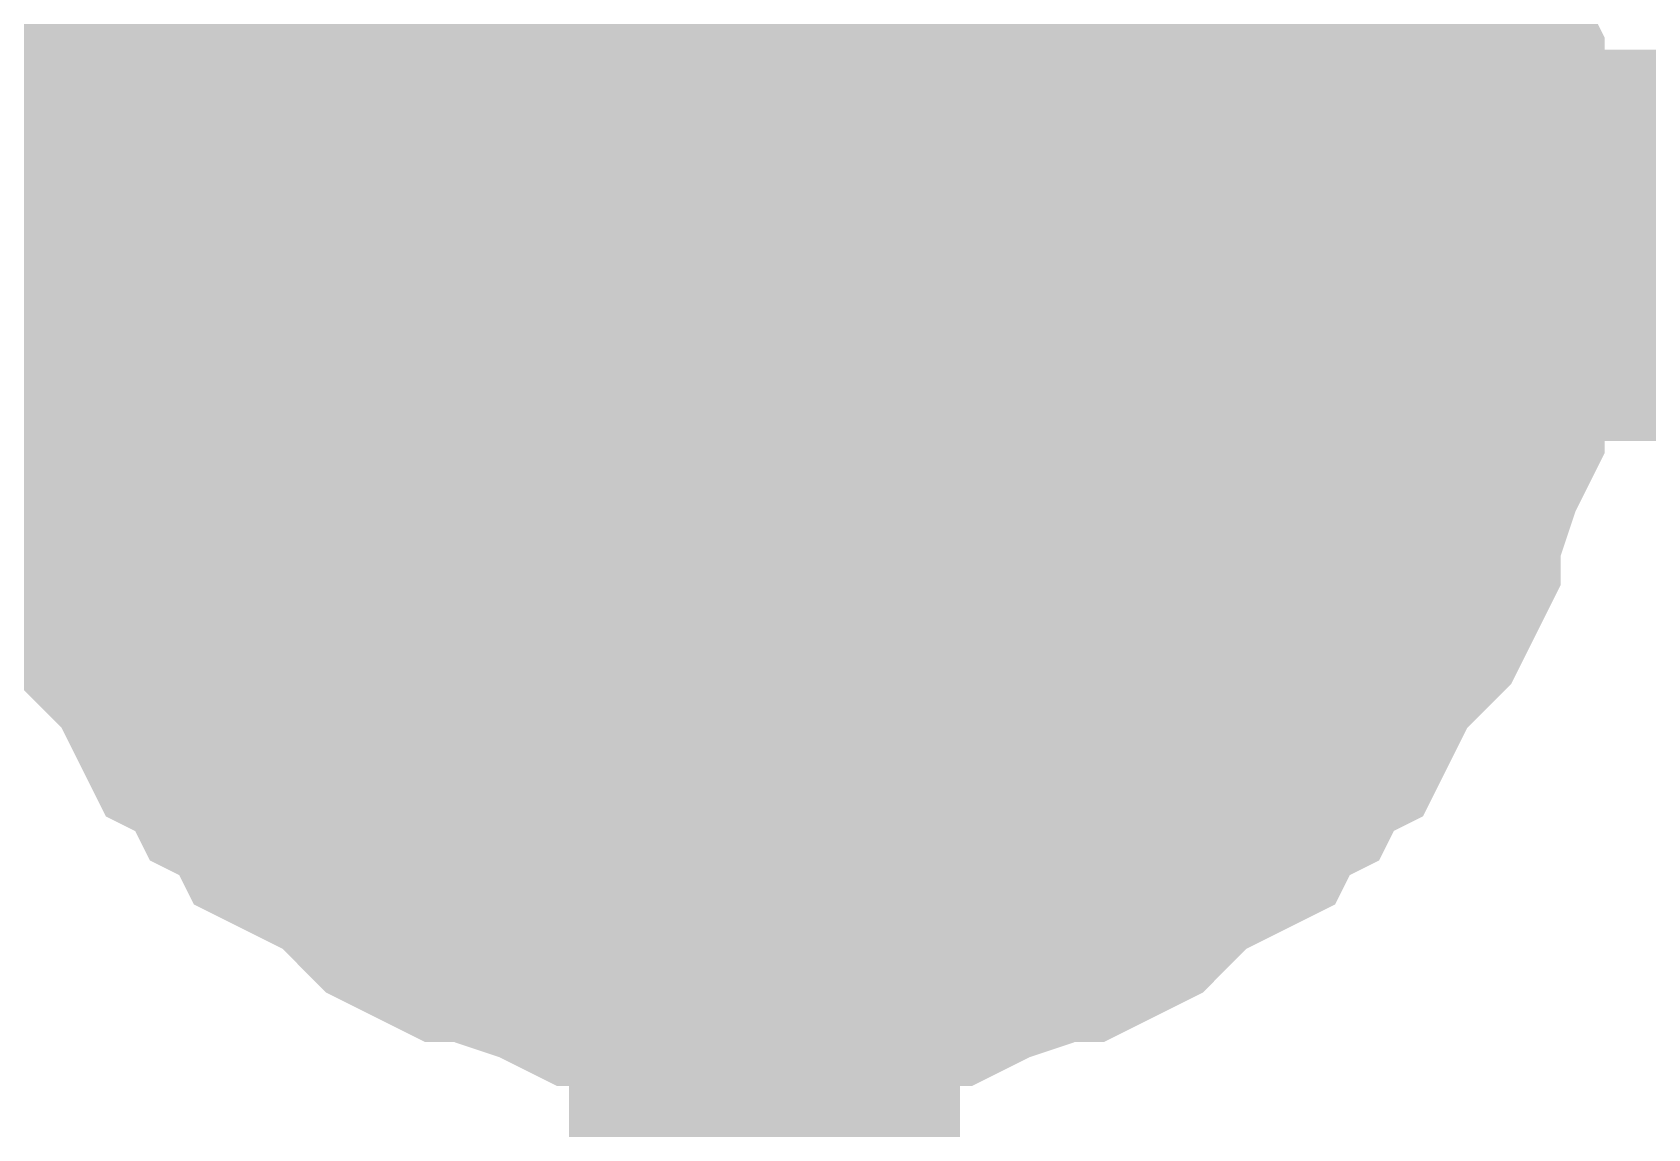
# Model space of a CAD drawing. Header units: inches. Extents: x 0 to 9.51, y -0.01 to 7.51.
# Drawn here: x 4.57803 to 4.62677, y 6.17324 to 6.20631 of the extents above; entities that cross this region are included whole.
import ezdxf

# ---------------------------------------------------------------- set-up
doc = ezdxf.new("R2010")
doc.units = ezdxf.units.IN
doc.header["$MEASUREMENT"] = 0
doc.layers.add('Sheet', color=255, linetype='Continuous')

msp = doc.modelspace()

# ---------------------------------------------------------------- linework, layer by layer
at = {"layer": 'Sheet'}
msp.add_lwpolyline([(4.59, 6.2, 0.02, 0.02, 1), (4.61, 6.2, 0.02, 0.02, 1)], format="xyseb", close=True, dxfattribs=at)
for points in [[(4.580231, 6.199882, 0.0118, 0.0118, 0), (4.580231, 6.200767, 0.0118, 0.0118, 0), (4.580231, 6.202093, 0.0118, 0.0118, 0), (4.580673, 6.202978, 0.0118, 0.0118, 0), (4.580673, 6.203862, 0.0118, 0.0118, 0), (4.580673, 6.204746, 0.0118, 0.0118, 0), (4.581115, 6.205631, 0.0118, 0.0118, 0), (4.581557, 6.206958, 0.0118, 0.0118, 0), (4.581999, 6.207842, 0.0118, 0.0118, 0), (4.581999, 6.208726, 0.0118, 0.0118, 0), (4.582441, 6.209611, 0.0118, 0.0118, 0), (4.582883, 6.210053, 0.0118, 0.0118, 0), (4.583768, 6.210938, 0.0118, 0.0118, 0), (4.58421, 6.211822, 0.0118, 0.0118, 0), (4.584652, 6.212706, 0.0118, 0.0118, 0)], [(4.580231, 6.199882, 0.0118, 0.0118, 0), (4.580231, 6.200767, 0.0118, 0.0118, 0), (4.580231, 6.202093, 0.0118, 0.0118, 0), (4.580673, 6.202978, 0.0118, 0.0118, 0), (4.580673, 6.203862, 0.0118, 0.0118, 0), (4.580673, 6.204746, 0.0118, 0.0118, 0), (4.581115, 6.205631, 0.0118, 0.0118, 0), (4.581557, 6.206958, 0.0118, 0.0118, 0), (4.581999, 6.207842, 0.0118, 0.0118, 0), (4.581999, 6.208726, 0.0118, 0.0118, 0), (4.582441, 6.209611, 0.0118, 0.0118, 0), (4.582883, 6.210053, 0.0118, 0.0118, 0), (4.583768, 6.210938, 0.0118, 0.0118, 0), (4.58421, 6.211822, 0.0118, 0.0118, 0), (4.584652, 6.212706, 0.0118, 0.0118, 0)], [(4.580231, 6.199882, 0.0118, 0.0118, 0), (4.580231, 6.200767, 0.0118, 0.0118, 0), (4.580231, 6.202093, 0.0118, 0.0118, 0), (4.580673, 6.202978, 0.0118, 0.0118, 0), (4.580673, 6.203862, 0.0118, 0.0118, 0), (4.580673, 6.204746, 0.0118, 0.0118, 0), (4.581115, 6.205631, 0.0118, 0.0118, 0), (4.581557, 6.206958, 0.0118, 0.0118, 0), (4.581999, 6.207842, 0.0118, 0.0118, 0), (4.581999, 6.208726, 0.0118, 0.0118, 0), (4.582441, 6.209611, 0.0118, 0.0118, 0), (4.582883, 6.210053, 0.0118, 0.0118, 0), (4.583768, 6.210938, 0.0118, 0.0118, 0), (4.58421, 6.211822, 0.0118, 0.0118, 0), (4.584652, 6.212706, 0.0118, 0.0118, 0)], [(4.580231, 6.199882, 0.0118, 0.0118, 0), (4.580231, 6.200767, 0.0118, 0.0118, 0), (4.580231, 6.202093, 0.0118, 0.0118, 0), (4.580673, 6.202978, 0.0118, 0.0118, 0), (4.580673, 6.203862, 0.0118, 0.0118, 0), (4.580673, 6.204746, 0.0118, 0.0118, 0), (4.581115, 6.205631, 0.0118, 0.0118, 0), (4.581557, 6.206958, 0.0118, 0.0118, 0), (4.581999, 6.207842, 0.0118, 0.0118, 0), (4.581999, 6.208726, 0.0118, 0.0118, 0), (4.582441, 6.209611, 0.0118, 0.0118, 0), (4.582883, 6.210053, 0.0118, 0.0118, 0), (4.583768, 6.210938, 0.0118, 0.0118, 0), (4.58421, 6.211822, 0.0118, 0.0118, 0), (4.584652, 6.212706, 0.0118, 0.0118, 0)], [(4.615599, 6.212706, 0.0118, 0.0118, 0), (4.616042, 6.211822, 0.0118, 0.0118, 0), (4.616484, 6.210938, 0.0118, 0.0118, 0), (4.617368, 6.210053, 0.0118, 0.0118, 0), (4.61781, 6.209611, 0.0118, 0.0118, 0), (4.618252, 6.208726, 0.0118, 0.0118, 0), (4.618252, 6.207842, 0.0118, 0.0118, 0), (4.618694, 6.206958, 0.0118, 0.0118, 0), (4.619136, 6.205631, 0.0118, 0.0118, 0), (4.619578, 6.204746, 0.0118, 0.0118, 0), (4.619578, 6.203862, 0.0118, 0.0118, 0), (4.619578, 6.202978, 0.0118, 0.0118, 0), (4.62002, 6.202093, 0.0118, 0.0118, 0), (4.62002, 6.200767, 0.0118, 0.0118, 0), (4.62002, 6.199882, 0.0118, 0.0118, 0)], [(4.615599, 6.212706, 0.0118, 0.0118, 0), (4.616042, 6.211822, 0.0118, 0.0118, 0), (4.616484, 6.210938, 0.0118, 0.0118, 0), (4.617368, 6.210053, 0.0118, 0.0118, 0), (4.61781, 6.209611, 0.0118, 0.0118, 0), (4.618252, 6.208726, 0.0118, 0.0118, 0), (4.618252, 6.207842, 0.0118, 0.0118, 0), (4.618694, 6.206958, 0.0118, 0.0118, 0), (4.619136, 6.205631, 0.0118, 0.0118, 0), (4.619578, 6.204746, 0.0118, 0.0118, 0), (4.619578, 6.203862, 0.0118, 0.0118, 0), (4.619578, 6.202978, 0.0118, 0.0118, 0), (4.62002, 6.202093, 0.0118, 0.0118, 0), (4.62002, 6.200767, 0.0118, 0.0118, 0), (4.62002, 6.199882, 0.0118, 0.0118, 0)], [(4.615599, 6.212706, 0.0118, 0.0118, 0), (4.616042, 6.211822, 0.0118, 0.0118, 0), (4.616484, 6.210938, 0.0118, 0.0118, 0), (4.617368, 6.210053, 0.0118, 0.0118, 0), (4.61781, 6.209611, 0.0118, 0.0118, 0), (4.618252, 6.208726, 0.0118, 0.0118, 0), (4.618252, 6.207842, 0.0118, 0.0118, 0), (4.618694, 6.206958, 0.0118, 0.0118, 0), (4.619136, 6.205631, 0.0118, 0.0118, 0), (4.619578, 6.204746, 0.0118, 0.0118, 0), (4.619578, 6.203862, 0.0118, 0.0118, 0), (4.619578, 6.202978, 0.0118, 0.0118, 0), (4.62002, 6.202093, 0.0118, 0.0118, 0), (4.62002, 6.200767, 0.0118, 0.0118, 0), (4.62002, 6.199882, 0.0118, 0.0118, 0)], [(4.615599, 6.212706, 0.0118, 0.0118, 0), (4.616042, 6.211822, 0.0118, 0.0118, 0), (4.616484, 6.210938, 0.0118, 0.0118, 0), (4.617368, 6.210053, 0.0118, 0.0118, 0), (4.61781, 6.209611, 0.0118, 0.0118, 0), (4.618252, 6.208726, 0.0118, 0.0118, 0), (4.618252, 6.207842, 0.0118, 0.0118, 0), (4.618694, 6.206958, 0.0118, 0.0118, 0), (4.619136, 6.205631, 0.0118, 0.0118, 0), (4.619578, 6.204746, 0.0118, 0.0118, 0), (4.619578, 6.203862, 0.0118, 0.0118, 0), (4.619578, 6.202978, 0.0118, 0.0118, 0), (4.62002, 6.202093, 0.0118, 0.0118, 0), (4.62002, 6.200767, 0.0118, 0.0118, 0), (4.62002, 6.199882, 0.0118, 0.0118, 0)], [(4.580231, 6.199882, 0.0039, 0.0039, 0), (4.580231, 6.200767, 0.0039, 0.0039, 0), (4.580231, 6.202093, 0.0039, 0.0039, 0), (4.580673, 6.202978, 0.0039, 0.0039, 0), (4.580673, 6.203862, 0.0039, 0.0039, 0), (4.580673, 6.204746, 0.0039, 0.0039, 0), (4.581115, 6.205631, 0.0039, 0.0039, 0), (4.581557, 6.206958, 0.0039, 0.0039, 0), (4.581999, 6.207842, 0.0039, 0.0039, 0), (4.581999, 6.208726, 0.0039, 0.0039, 0)], [(4.580231, 6.199882, 0.0039, 0.0039, 0), (4.580231, 6.200767, 0.0039, 0.0039, 0), (4.580231, 6.202093, 0.0039, 0.0039, 0), (4.580673, 6.202978, 0.0039, 0.0039, 0), (4.580673, 6.203862, 0.0039, 0.0039, 0), (4.580673, 6.204746, 0.0039, 0.0039, 0), (4.581115, 6.205631, 0.0039, 0.0039, 0), (4.581557, 6.206958, 0.0039, 0.0039, 0), (4.581999, 6.207842, 0.0039, 0.0039, 0), (4.581999, 6.208726, 0.0039, 0.0039, 0)], [(4.580231, 6.199882, 0.0039, 0.0039, 0), (4.580231, 6.200767, 0.0039, 0.0039, 0), (4.580231, 6.202093, 0.0039, 0.0039, 0), (4.580673, 6.202978, 0.0039, 0.0039, 0), (4.580673, 6.203862, 0.0039, 0.0039, 0), (4.580673, 6.204746, 0.0039, 0.0039, 0), (4.581115, 6.205631, 0.0039, 0.0039, 0), (4.581557, 6.206958, 0.0039, 0.0039, 0), (4.581999, 6.207842, 0.0039, 0.0039, 0), (4.581999, 6.208726, 0.0039, 0.0039, 0)], [(4.580231, 6.199882, 0.0039, 0.0039, 0), (4.580231, 6.200767, 0.0039, 0.0039, 0), (4.580231, 6.202093, 0.0039, 0.0039, 0), (4.580673, 6.202978, 0.0039, 0.0039, 0), (4.580673, 6.203862, 0.0039, 0.0039, 0), (4.580673, 6.204746, 0.0039, 0.0039, 0), (4.581115, 6.205631, 0.0039, 0.0039, 0), (4.581557, 6.206958, 0.0039, 0.0039, 0), (4.581999, 6.207842, 0.0039, 0.0039, 0), (4.581999, 6.208726, 0.0039, 0.0039, 0)], [(4.618252, 6.208726, 0.0039, 0.0039, 0), (4.618252, 6.207842, 0.0039, 0.0039, 0), (4.618694, 6.206958, 0.0039, 0.0039, 0), (4.619136, 6.205631, 0.0039, 0.0039, 0), (4.619578, 6.204746, 0.0039, 0.0039, 0), (4.619578, 6.203862, 0.0039, 0.0039, 0), (4.619578, 6.202978, 0.0039, 0.0039, 0), (4.62002, 6.202093, 0.0039, 0.0039, 0), (4.62002, 6.200767, 0.0039, 0.0039, 0), (4.62002, 6.199882, 0.0039, 0.0039, 0)], [(4.618252, 6.208726, 0.0039, 0.0039, 0), (4.618252, 6.207842, 0.0039, 0.0039, 0), (4.618694, 6.206958, 0.0039, 0.0039, 0), (4.619136, 6.205631, 0.0039, 0.0039, 0), (4.619578, 6.204746, 0.0039, 0.0039, 0), (4.619578, 6.203862, 0.0039, 0.0039, 0), (4.619578, 6.202978, 0.0039, 0.0039, 0), (4.62002, 6.202093, 0.0039, 0.0039, 0), (4.62002, 6.200767, 0.0039, 0.0039, 0), (4.62002, 6.199882, 0.0039, 0.0039, 0)], [(4.618252, 6.208726, 0.0039, 0.0039, 0), (4.618252, 6.207842, 0.0039, 0.0039, 0), (4.618694, 6.206958, 0.0039, 0.0039, 0), (4.619136, 6.205631, 0.0039, 0.0039, 0), (4.619578, 6.204746, 0.0039, 0.0039, 0), (4.619578, 6.203862, 0.0039, 0.0039, 0), (4.619578, 6.202978, 0.0039, 0.0039, 0), (4.62002, 6.202093, 0.0039, 0.0039, 0), (4.62002, 6.200767, 0.0039, 0.0039, 0), (4.62002, 6.199882, 0.0039, 0.0039, 0)], [(4.618252, 6.208726, 0.0039, 0.0039, 0), (4.618252, 6.207842, 0.0039, 0.0039, 0), (4.618694, 6.206958, 0.0039, 0.0039, 0), (4.619136, 6.205631, 0.0039, 0.0039, 0), (4.619578, 6.204746, 0.0039, 0.0039, 0), (4.619578, 6.203862, 0.0039, 0.0039, 0), (4.619578, 6.202978, 0.0039, 0.0039, 0), (4.62002, 6.202093, 0.0039, 0.0039, 0), (4.62002, 6.200767, 0.0039, 0.0039, 0), (4.62002, 6.199882, 0.0039, 0.0039, 0)], [(0.901015, 6, 0.0118, 0.0118, 0), (0.901015, 6.199882, 0.0118, 0.0118, 0), (4.600126, 6.199882, 0.0118, 0.0118, 0), (4.8004, 6.199882, 0.0118, 0.0118, 0)], [(4.600126, 6.179982, 0.0118, 0.0118, 0), (4.599241, 6.179982, 0.0118, 0.0118, 0), (4.597915, 6.179982, 0.0118, 0.0118, 0), (4.597031, 6.180425, 0.0118, 0.0118, 0), (4.596147, 6.180425, 0.0118, 0.0118, 0), (4.595262, 6.180425, 0.0118, 0.0118, 0), (4.594378, 6.180867, 0.0118, 0.0118, 0), (4.593052, 6.181309, 0.0118, 0.0118, 0), (4.592168, 6.181751, 0.0118, 0.0118, 0), (4.591284, 6.181751, 0.0118, 0.0118, 0), (4.590399, 6.182193, 0.0118, 0.0118, 0), (4.589957, 6.182636, 0.0118, 0.0118, 0), (4.589073, 6.18352, 0.0118, 0.0118, 0), (4.588189, 6.183962, 0.0118, 0.0118, 0), (4.587305, 6.184404, 0.0118, 0.0118, 0), (4.586862, 6.185289, 0.0118, 0.0118, 0), (4.585978, 6.185731, 0.0118, 0.0118, 0), (4.585536, 6.186616, 0.0118, 0.0118, 0), (4.584652, 6.187058, 0.0118, 0.0118, 0), (4.58421, 6.187942, 0.0118, 0.0118, 0), (4.583768, 6.188827, 0.0118, 0.0118, 0), (4.582883, 6.189711, 0.0118, 0.0118, 0), (4.582441, 6.190153, 0.0118, 0.0118, 0), (4.581999, 6.191038, 0.0118, 0.0118, 0), (4.581999, 6.191922, 0.0118, 0.0118, 0), (4.581557, 6.192807, 0.0118, 0.0118, 0), (4.581115, 6.194133, 0.0118, 0.0118, 0), (4.580673, 6.195018, 0.0118, 0.0118, 0), (4.580673, 6.195902, 0.0118, 0.0118, 0), (4.580673, 6.196787, 0.0118, 0.0118, 0), (4.580231, 6.197671, 0.0118, 0.0118, 0), (4.580231, 6.198998, 0.0118, 0.0118, 0), (4.580231, 6.199882, 0.0118, 0.0118, 0)], [(4.580231, 6.199882, 0.0118, 0.0118, 0), (4.580231, 6.199882, 0.0118, 0.0118, 0)], [(4.600126, 6.179982, 0.0118, 0.0118, 0), (4.599241, 6.179982, 0.0118, 0.0118, 0), (4.597915, 6.179982, 0.0118, 0.0118, 0), (4.597031, 6.180425, 0.0118, 0.0118, 0), (4.596147, 6.180425, 0.0118, 0.0118, 0), (4.595262, 6.180425, 0.0118, 0.0118, 0), (4.594378, 6.180867, 0.0118, 0.0118, 0), (4.593052, 6.181309, 0.0118, 0.0118, 0), (4.592168, 6.181751, 0.0118, 0.0118, 0), (4.591284, 6.181751, 0.0118, 0.0118, 0), (4.590399, 6.182193, 0.0118, 0.0118, 0), (4.589957, 6.182636, 0.0118, 0.0118, 0), (4.589073, 6.18352, 0.0118, 0.0118, 0), (4.588189, 6.183962, 0.0118, 0.0118, 0), (4.587305, 6.184404, 0.0118, 0.0118, 0), (4.586862, 6.185289, 0.0118, 0.0118, 0), (4.585978, 6.185731, 0.0118, 0.0118, 0), (4.585536, 6.186616, 0.0118, 0.0118, 0), (4.584652, 6.187058, 0.0118, 0.0118, 0), (4.58421, 6.187942, 0.0118, 0.0118, 0), (4.583768, 6.188827, 0.0118, 0.0118, 0), (4.582883, 6.189711, 0.0118, 0.0118, 0), (4.582441, 6.190153, 0.0118, 0.0118, 0), (4.581999, 6.191038, 0.0118, 0.0118, 0), (4.581999, 6.191922, 0.0118, 0.0118, 0), (4.581557, 6.192807, 0.0118, 0.0118, 0), (4.581115, 6.194133, 0.0118, 0.0118, 0), (4.580673, 6.195018, 0.0118, 0.0118, 0), (4.580673, 6.195902, 0.0118, 0.0118, 0), (4.580673, 6.196787, 0.0118, 0.0118, 0), (4.580231, 6.197671, 0.0118, 0.0118, 0), (4.580231, 6.198998, 0.0118, 0.0118, 0), (4.580231, 6.199882, 0.0118, 0.0118, 0)], [(4.580231, 6.199882, 0.0118, 0.0118, 0), (4.580231, 6.199882, 0.0118, 0.0118, 0)], [(4.600126, 6.179982, 0.0118, 0.0118, 0), (4.599241, 6.179982, 0.0118, 0.0118, 0), (4.597915, 6.179982, 0.0118, 0.0118, 0), (4.597031, 6.180425, 0.0118, 0.0118, 0), (4.596147, 6.180425, 0.0118, 0.0118, 0), (4.595262, 6.180425, 0.0118, 0.0118, 0), (4.594378, 6.180867, 0.0118, 0.0118, 0), (4.593052, 6.181309, 0.0118, 0.0118, 0), (4.592168, 6.181751, 0.0118, 0.0118, 0), (4.591284, 6.181751, 0.0118, 0.0118, 0), (4.590399, 6.182193, 0.0118, 0.0118, 0), (4.589957, 6.182636, 0.0118, 0.0118, 0), (4.589073, 6.18352, 0.0118, 0.0118, 0), (4.588189, 6.183962, 0.0118, 0.0118, 0), (4.587305, 6.184404, 0.0118, 0.0118, 0), (4.586862, 6.185289, 0.0118, 0.0118, 0), (4.585978, 6.185731, 0.0118, 0.0118, 0), (4.585536, 6.186616, 0.0118, 0.0118, 0), (4.584652, 6.187058, 0.0118, 0.0118, 0), (4.58421, 6.187942, 0.0118, 0.0118, 0), (4.583768, 6.188827, 0.0118, 0.0118, 0), (4.582883, 6.189711, 0.0118, 0.0118, 0), (4.582441, 6.190153, 0.0118, 0.0118, 0), (4.581999, 6.191038, 0.0118, 0.0118, 0), (4.581999, 6.191922, 0.0118, 0.0118, 0), (4.581557, 6.192807, 0.0118, 0.0118, 0), (4.581115, 6.194133, 0.0118, 0.0118, 0), (4.580673, 6.195018, 0.0118, 0.0118, 0), (4.580673, 6.195902, 0.0118, 0.0118, 0), (4.580673, 6.196787, 0.0118, 0.0118, 0), (4.580231, 6.197671, 0.0118, 0.0118, 0), (4.580231, 6.198998, 0.0118, 0.0118, 0), (4.580231, 6.199882, 0.0118, 0.0118, 0)], [(4.580231, 6.199882, 0.0118, 0.0118, 0), (4.580231, 6.199882, 0.0118, 0.0118, 0)], [(4.600126, 6.179982, 0.0118, 0.0118, 0), (4.599241, 6.179982, 0.0118, 0.0118, 0), (4.597915, 6.179982, 0.0118, 0.0118, 0), (4.597031, 6.180425, 0.0118, 0.0118, 0), (4.596147, 6.180425, 0.0118, 0.0118, 0), (4.595262, 6.180425, 0.0118, 0.0118, 0), (4.594378, 6.180867, 0.0118, 0.0118, 0), (4.593052, 6.181309, 0.0118, 0.0118, 0), (4.592168, 6.181751, 0.0118, 0.0118, 0), (4.591284, 6.181751, 0.0118, 0.0118, 0), (4.590399, 6.182193, 0.0118, 0.0118, 0), (4.589957, 6.182636, 0.0118, 0.0118, 0), (4.589073, 6.18352, 0.0118, 0.0118, 0), (4.588189, 6.183962, 0.0118, 0.0118, 0), (4.587305, 6.184404, 0.0118, 0.0118, 0), (4.586862, 6.185289, 0.0118, 0.0118, 0), (4.585978, 6.185731, 0.0118, 0.0118, 0), (4.585536, 6.186616, 0.0118, 0.0118, 0), (4.584652, 6.187058, 0.0118, 0.0118, 0), (4.58421, 6.187942, 0.0118, 0.0118, 0), (4.583768, 6.188827, 0.0118, 0.0118, 0), (4.582883, 6.189711, 0.0118, 0.0118, 0), (4.582441, 6.190153, 0.0118, 0.0118, 0), (4.581999, 6.191038, 0.0118, 0.0118, 0), (4.581999, 6.191922, 0.0118, 0.0118, 0), (4.581557, 6.192807, 0.0118, 0.0118, 0), (4.581115, 6.194133, 0.0118, 0.0118, 0), (4.580673, 6.195018, 0.0118, 0.0118, 0), (4.580673, 6.195902, 0.0118, 0.0118, 0), (4.580673, 6.196787, 0.0118, 0.0118, 0), (4.580231, 6.197671, 0.0118, 0.0118, 0), (4.580231, 6.198998, 0.0118, 0.0118, 0), (4.580231, 6.199882, 0.0118, 0.0118, 0)], [(4.580231, 6.199882, 0.0118, 0.0118, 0), (4.580231, 6.199882, 0.0118, 0.0118, 0)], [(4.600126, 6.199882, 0.0118, 0.0118, 0), (4.600126, 5.199587, 0.0118, 0.0118, 0)], [(4.62002, 6.199882, 0.0118, 0.0118, 0), (4.62002, 6.198998, 0.0118, 0.0118, 0), (4.62002, 6.197671, 0.0118, 0.0118, 0), (4.619578, 6.196787, 0.0118, 0.0118, 0), (4.619578, 6.195902, 0.0118, 0.0118, 0), (4.619578, 6.195018, 0.0118, 0.0118, 0), (4.619136, 6.194133, 0.0118, 0.0118, 0), (4.618694, 6.192807, 0.0118, 0.0118, 0), (4.618252, 6.191922, 0.0118, 0.0118, 0), (4.618252, 6.191038, 0.0118, 0.0118, 0), (4.61781, 6.190153, 0.0118, 0.0118, 0), (4.617368, 6.189711, 0.0118, 0.0118, 0), (4.616484, 6.188827, 0.0118, 0.0118, 0), (4.616042, 6.187942, 0.0118, 0.0118, 0), (4.615599, 6.187058, 0.0118, 0.0118, 0), (4.614715, 6.186616, 0.0118, 0.0118, 0), (4.614273, 6.185731, 0.0118, 0.0118, 0), (4.613389, 6.185289, 0.0118, 0.0118, 0), (4.612947, 6.184404, 0.0118, 0.0118, 0), (4.612063, 6.183962, 0.0118, 0.0118, 0), (4.611178, 6.18352, 0.0118, 0.0118, 0), (4.610294, 6.182636, 0.0118, 0.0118, 0), (4.609852, 6.182193, 0.0118, 0.0118, 0), (4.608968, 6.181751, 0.0118, 0.0118, 0), (4.608084, 6.181751, 0.0118, 0.0118, 0), (4.607199, 6.181309, 0.0118, 0.0118, 0), (4.605873, 6.180867, 0.0118, 0.0118, 0), (4.604989, 6.180425, 0.0118, 0.0118, 0), (4.604105, 6.180425, 0.0118, 0.0118, 0), (4.60322, 6.180425, 0.0118, 0.0118, 0), (4.602336, 6.179982, 0.0118, 0.0118, 0), (4.60101, 6.179982, 0.0118, 0.0118, 0), (4.600126, 6.179982, 0.0118, 0.0118, 0)], [(4.62002, 6.199882, 0.0118, 0.0118, 0), (4.62002, 6.198998, 0.0118, 0.0118, 0), (4.62002, 6.197671, 0.0118, 0.0118, 0), (4.619578, 6.196787, 0.0118, 0.0118, 0), (4.619578, 6.195902, 0.0118, 0.0118, 0), (4.619578, 6.195018, 0.0118, 0.0118, 0), (4.619136, 6.194133, 0.0118, 0.0118, 0), (4.618694, 6.192807, 0.0118, 0.0118, 0), (4.618252, 6.191922, 0.0118, 0.0118, 0), (4.618252, 6.191038, 0.0118, 0.0118, 0), (4.61781, 6.190153, 0.0118, 0.0118, 0), (4.617368, 6.189711, 0.0118, 0.0118, 0), (4.616484, 6.188827, 0.0118, 0.0118, 0), (4.616042, 6.187942, 0.0118, 0.0118, 0), (4.615599, 6.187058, 0.0118, 0.0118, 0), (4.614715, 6.186616, 0.0118, 0.0118, 0), (4.614273, 6.185731, 0.0118, 0.0118, 0), (4.613389, 6.185289, 0.0118, 0.0118, 0), (4.612947, 6.184404, 0.0118, 0.0118, 0), (4.612063, 6.183962, 0.0118, 0.0118, 0), (4.611178, 6.18352, 0.0118, 0.0118, 0), (4.610294, 6.182636, 0.0118, 0.0118, 0), (4.609852, 6.182193, 0.0118, 0.0118, 0), (4.608968, 6.181751, 0.0118, 0.0118, 0), (4.608084, 6.181751, 0.0118, 0.0118, 0), (4.607199, 6.181309, 0.0118, 0.0118, 0), (4.605873, 6.180867, 0.0118, 0.0118, 0), (4.604989, 6.180425, 0.0118, 0.0118, 0), (4.604105, 6.180425, 0.0118, 0.0118, 0), (4.60322, 6.180425, 0.0118, 0.0118, 0), (4.602336, 6.179982, 0.0118, 0.0118, 0), (4.60101, 6.179982, 0.0118, 0.0118, 0), (4.600126, 6.179982, 0.0118, 0.0118, 0)], [(4.62002, 6.199882, 0.0118, 0.0118, 0), (4.62002, 6.198998, 0.0118, 0.0118, 0), (4.62002, 6.197671, 0.0118, 0.0118, 0), (4.619578, 6.196787, 0.0118, 0.0118, 0), (4.619578, 6.195902, 0.0118, 0.0118, 0), (4.619578, 6.195018, 0.0118, 0.0118, 0), (4.619136, 6.194133, 0.0118, 0.0118, 0), (4.618694, 6.192807, 0.0118, 0.0118, 0), (4.618252, 6.191922, 0.0118, 0.0118, 0), (4.618252, 6.191038, 0.0118, 0.0118, 0), (4.61781, 6.190153, 0.0118, 0.0118, 0), (4.617368, 6.189711, 0.0118, 0.0118, 0), (4.616484, 6.188827, 0.0118, 0.0118, 0), (4.616042, 6.187942, 0.0118, 0.0118, 0), (4.615599, 6.187058, 0.0118, 0.0118, 0), (4.614715, 6.186616, 0.0118, 0.0118, 0), (4.614273, 6.185731, 0.0118, 0.0118, 0), (4.613389, 6.185289, 0.0118, 0.0118, 0), (4.612947, 6.184404, 0.0118, 0.0118, 0), (4.612063, 6.183962, 0.0118, 0.0118, 0), (4.611178, 6.18352, 0.0118, 0.0118, 0), (4.610294, 6.182636, 0.0118, 0.0118, 0), (4.609852, 6.182193, 0.0118, 0.0118, 0), (4.608968, 6.181751, 0.0118, 0.0118, 0), (4.608084, 6.181751, 0.0118, 0.0118, 0), (4.607199, 6.181309, 0.0118, 0.0118, 0), (4.605873, 6.180867, 0.0118, 0.0118, 0), (4.604989, 6.180425, 0.0118, 0.0118, 0), (4.604105, 6.180425, 0.0118, 0.0118, 0), (4.60322, 6.180425, 0.0118, 0.0118, 0), (4.602336, 6.179982, 0.0118, 0.0118, 0), (4.60101, 6.179982, 0.0118, 0.0118, 0), (4.600126, 6.179982, 0.0118, 0.0118, 0)], [(4.62002, 6.199882, 0.0118, 0.0118, 0), (4.62002, 6.198998, 0.0118, 0.0118, 0), (4.62002, 6.197671, 0.0118, 0.0118, 0), (4.619578, 6.196787, 0.0118, 0.0118, 0), (4.619578, 6.195902, 0.0118, 0.0118, 0), (4.619578, 6.195018, 0.0118, 0.0118, 0), (4.619136, 6.194133, 0.0118, 0.0118, 0), (4.618694, 6.192807, 0.0118, 0.0118, 0), (4.618252, 6.191922, 0.0118, 0.0118, 0), (4.618252, 6.191038, 0.0118, 0.0118, 0), (4.61781, 6.190153, 0.0118, 0.0118, 0), (4.617368, 6.189711, 0.0118, 0.0118, 0), (4.616484, 6.188827, 0.0118, 0.0118, 0), (4.616042, 6.187942, 0.0118, 0.0118, 0), (4.615599, 6.187058, 0.0118, 0.0118, 0), (4.614715, 6.186616, 0.0118, 0.0118, 0), (4.614273, 6.185731, 0.0118, 0.0118, 0), (4.613389, 6.185289, 0.0118, 0.0118, 0), (4.612947, 6.184404, 0.0118, 0.0118, 0), (4.612063, 6.183962, 0.0118, 0.0118, 0), (4.611178, 6.18352, 0.0118, 0.0118, 0), (4.610294, 6.182636, 0.0118, 0.0118, 0), (4.609852, 6.182193, 0.0118, 0.0118, 0), (4.608968, 6.181751, 0.0118, 0.0118, 0), (4.608084, 6.181751, 0.0118, 0.0118, 0), (4.607199, 6.181309, 0.0118, 0.0118, 0), (4.605873, 6.180867, 0.0118, 0.0118, 0), (4.604989, 6.180425, 0.0118, 0.0118, 0), (4.604105, 6.180425, 0.0118, 0.0118, 0), (4.60322, 6.180425, 0.0118, 0.0118, 0), (4.602336, 6.179982, 0.0118, 0.0118, 0), (4.60101, 6.179982, 0.0118, 0.0118, 0), (4.600126, 6.179982, 0.0118, 0.0118, 0)], [(4.62002, 6.199882, 0.0118, 0.0118, 0), (4.62002, 6.199882, 0.0118, 0.0118, 0), (4.62002, 6.199882, 0.0118, 0.0118, 0), (4.62002, 6.199882, 0.0118, 0.0118, 0), (4.62002, 6.199882, 0.0118, 0.0118, 0), (4.62002, 6.199882, 0.0118, 0.0118, 0), (4.62002, 6.199882, 0.0118, 0.0118, 0), (4.62002, 6.199882, 0.0118, 0.0118, 0), (4.62002, 6.199882, 0.0118, 0.0118, 0), (4.62002, 6.199882, 0.0118, 0.0118, 0), (4.62002, 6.199882, 0.0118, 0.0118, 0), (4.62002, 6.199882, 0.0118, 0.0118, 0), (4.62002, 6.199882, 0.0118, 0.0118, 0), (4.62002, 6.199882, 0.0118, 0.0118, 0), (4.62002, 6.199882, 0.0118, 0.0118, 0), (4.62002, 6.199882, 0.0118, 0.0118, 0), (4.62002, 6.199882, 0.0118, 0.0118, 0), (4.62002, 6.199882, 0.0118, 0.0118, 0), (4.62002, 6.199882, 0.0118, 0.0118, 0), (4.62002, 6.199882, 0.0118, 0.0118, 0), (4.62002, 6.199882, 0.0118, 0.0118, 0), (4.62002, 6.199882, 0.0118, 0.0118, 0), (4.62002, 6.199882, 0.0118, 0.0118, 0), (4.62002, 6.199882, 0.0118, 0.0118, 0), (4.62002, 6.199882, 0.0118, 0.0118, 0), (4.62002, 6.199882, 0.0118, 0.0118, 0), (4.62002, 6.199882, 0.0118, 0.0118, 0), (4.62002, 6.199882, 0.0118, 0.0118, 0), (4.62002, 6.199882, 0.0118, 0.0118, 0), (4.62002, 6.199882, 0.0118, 0.0118, 0), (4.62002, 6.199882, 0.0118, 0.0118, 0), (4.62002, 6.199882, 0.0118, 0.0118, 0), (4.62002, 6.199882, 0.0118, 0.0118, 0)], [(4.62002, 6.199882, 0.0118, 0.0118, 0), (4.62002, 6.199882, 0.0118, 0.0118, 0)], [(4.62002, 6.199882, 0.0118, 0.0118, 0), (4.62002, 6.199882, 0.0118, 0.0118, 0), (4.62002, 6.199882, 0.0118, 0.0118, 0), (4.62002, 6.199882, 0.0118, 0.0118, 0), (4.62002, 6.199882, 0.0118, 0.0118, 0), (4.62002, 6.199882, 0.0118, 0.0118, 0), (4.62002, 6.199882, 0.0118, 0.0118, 0), (4.62002, 6.199882, 0.0118, 0.0118, 0), (4.62002, 6.199882, 0.0118, 0.0118, 0), (4.62002, 6.199882, 0.0118, 0.0118, 0), (4.62002, 6.199882, 0.0118, 0.0118, 0), (4.62002, 6.199882, 0.0118, 0.0118, 0), (4.62002, 6.199882, 0.0118, 0.0118, 0), (4.62002, 6.199882, 0.0118, 0.0118, 0), (4.62002, 6.199882, 0.0118, 0.0118, 0), (4.62002, 6.199882, 0.0118, 0.0118, 0), (4.62002, 6.199882, 0.0118, 0.0118, 0), (4.62002, 6.199882, 0.0118, 0.0118, 0), (4.62002, 6.199882, 0.0118, 0.0118, 0), (4.62002, 6.199882, 0.0118, 0.0118, 0), (4.62002, 6.199882, 0.0118, 0.0118, 0), (4.62002, 6.199882, 0.0118, 0.0118, 0), (4.62002, 6.199882, 0.0118, 0.0118, 0), (4.62002, 6.199882, 0.0118, 0.0118, 0), (4.62002, 6.199882, 0.0118, 0.0118, 0), (4.62002, 6.199882, 0.0118, 0.0118, 0), (4.62002, 6.199882, 0.0118, 0.0118, 0), (4.62002, 6.199882, 0.0118, 0.0118, 0), (4.62002, 6.199882, 0.0118, 0.0118, 0), (4.62002, 6.199882, 0.0118, 0.0118, 0), (4.62002, 6.199882, 0.0118, 0.0118, 0), (4.62002, 6.199882, 0.0118, 0.0118, 0), (4.62002, 6.199882, 0.0118, 0.0118, 0)], [(4.62002, 6.199882, 0.0118, 0.0118, 0), (4.62002, 6.199882, 0.0118, 0.0118, 0)], [(4.62002, 6.199882, 0.0118, 0.0118, 0), (4.62002, 6.199882, 0.0118, 0.0118, 0), (4.62002, 6.199882, 0.0118, 0.0118, 0), (4.62002, 6.199882, 0.0118, 0.0118, 0), (4.62002, 6.199882, 0.0118, 0.0118, 0), (4.62002, 6.199882, 0.0118, 0.0118, 0), (4.62002, 6.199882, 0.0118, 0.0118, 0), (4.62002, 6.199882, 0.0118, 0.0118, 0), (4.62002, 6.199882, 0.0118, 0.0118, 0), (4.62002, 6.199882, 0.0118, 0.0118, 0), (4.62002, 6.199882, 0.0118, 0.0118, 0), (4.62002, 6.199882, 0.0118, 0.0118, 0), (4.62002, 6.199882, 0.0118, 0.0118, 0), (4.62002, 6.199882, 0.0118, 0.0118, 0), (4.62002, 6.199882, 0.0118, 0.0118, 0), (4.62002, 6.199882, 0.0118, 0.0118, 0), (4.62002, 6.199882, 0.0118, 0.0118, 0), (4.62002, 6.199882, 0.0118, 0.0118, 0), (4.62002, 6.199882, 0.0118, 0.0118, 0), (4.62002, 6.199882, 0.0118, 0.0118, 0), (4.62002, 6.199882, 0.0118, 0.0118, 0), (4.62002, 6.199882, 0.0118, 0.0118, 0), (4.62002, 6.199882, 0.0118, 0.0118, 0), (4.62002, 6.199882, 0.0118, 0.0118, 0), (4.62002, 6.199882, 0.0118, 0.0118, 0), (4.62002, 6.199882, 0.0118, 0.0118, 0), (4.62002, 6.199882, 0.0118, 0.0118, 0), (4.62002, 6.199882, 0.0118, 0.0118, 0), (4.62002, 6.199882, 0.0118, 0.0118, 0), (4.62002, 6.199882, 0.0118, 0.0118, 0), (4.62002, 6.199882, 0.0118, 0.0118, 0), (4.62002, 6.199882, 0.0118, 0.0118, 0), (4.62002, 6.199882, 0.0118, 0.0118, 0)], [(4.62002, 6.199882, 0.0118, 0.0118, 0), (4.62002, 6.199882, 0.0118, 0.0118, 0)], [(4.62002, 6.199882, 0.0118, 0.0118, 0), (4.62002, 6.199882, 0.0118, 0.0118, 0), (4.62002, 6.199882, 0.0118, 0.0118, 0), (4.62002, 6.199882, 0.0118, 0.0118, 0), (4.62002, 6.199882, 0.0118, 0.0118, 0), (4.62002, 6.199882, 0.0118, 0.0118, 0), (4.62002, 6.199882, 0.0118, 0.0118, 0), (4.62002, 6.199882, 0.0118, 0.0118, 0), (4.62002, 6.199882, 0.0118, 0.0118, 0), (4.62002, 6.199882, 0.0118, 0.0118, 0), (4.62002, 6.199882, 0.0118, 0.0118, 0), (4.62002, 6.199882, 0.0118, 0.0118, 0), (4.62002, 6.199882, 0.0118, 0.0118, 0), (4.62002, 6.199882, 0.0118, 0.0118, 0), (4.62002, 6.199882, 0.0118, 0.0118, 0), (4.62002, 6.199882, 0.0118, 0.0118, 0), (4.62002, 6.199882, 0.0118, 0.0118, 0), (4.62002, 6.199882, 0.0118, 0.0118, 0), (4.62002, 6.199882, 0.0118, 0.0118, 0), (4.62002, 6.199882, 0.0118, 0.0118, 0), (4.62002, 6.199882, 0.0118, 0.0118, 0), (4.62002, 6.199882, 0.0118, 0.0118, 0), (4.62002, 6.199882, 0.0118, 0.0118, 0), (4.62002, 6.199882, 0.0118, 0.0118, 0), (4.62002, 6.199882, 0.0118, 0.0118, 0), (4.62002, 6.199882, 0.0118, 0.0118, 0), (4.62002, 6.199882, 0.0118, 0.0118, 0), (4.62002, 6.199882, 0.0118, 0.0118, 0), (4.62002, 6.199882, 0.0118, 0.0118, 0), (4.62002, 6.199882, 0.0118, 0.0118, 0), (4.62002, 6.199882, 0.0118, 0.0118, 0), (4.62002, 6.199882, 0.0118, 0.0118, 0), (4.62002, 6.199882, 0.0118, 0.0118, 0)], [(4.62002, 6.199882, 0.0118, 0.0118, 0), (4.62002, 6.199882, 0.0118, 0.0118, 0)], [(4.600126, 6.179982, 0.0039, 0.0039, 0), (4.599241, 6.179982, 0.0039, 0.0039, 0), (4.597915, 6.179982, 0.0039, 0.0039, 0), (4.597031, 6.180425, 0.0039, 0.0039, 0), (4.596147, 6.180425, 0.0039, 0.0039, 0), (4.595262, 6.180425, 0.0039, 0.0039, 0), (4.594378, 6.180867, 0.0039, 0.0039, 0), (4.593052, 6.181309, 0.0039, 0.0039, 0), (4.592168, 6.181751, 0.0039, 0.0039, 0), (4.591284, 6.181751, 0.0039, 0.0039, 0), (4.590399, 6.182193, 0.0039, 0.0039, 0), (4.589957, 6.182636, 0.0039, 0.0039, 0), (4.589073, 6.18352, 0.0039, 0.0039, 0), (4.588189, 6.183962, 0.0039, 0.0039, 0), (4.587305, 6.184404, 0.0039, 0.0039, 0), (4.586862, 6.185289, 0.0039, 0.0039, 0), (4.585978, 6.185731, 0.0039, 0.0039, 0), (4.585536, 6.186616, 0.0039, 0.0039, 0), (4.584652, 6.187058, 0.0039, 0.0039, 0), (4.58421, 6.187942, 0.0039, 0.0039, 0), (4.583768, 6.188827, 0.0039, 0.0039, 0), (4.582883, 6.189711, 0.0039, 0.0039, 0), (4.582441, 6.190153, 0.0039, 0.0039, 0), (4.581999, 6.191038, 0.0039, 0.0039, 0), (4.581999, 6.191922, 0.0039, 0.0039, 0), (4.581557, 6.192807, 0.0039, 0.0039, 0), (4.581115, 6.194133, 0.0039, 0.0039, 0), (4.580673, 6.195018, 0.0039, 0.0039, 0), (4.580673, 6.195902, 0.0039, 0.0039, 0), (4.580673, 6.196787, 0.0039, 0.0039, 0), (4.580231, 6.197671, 0.0039, 0.0039, 0), (4.580231, 6.198998, 0.0039, 0.0039, 0), (4.580231, 6.199882, 0.0039, 0.0039, 0)], [(4.580231, 6.199882, 0.0039, 0.0039, 0), (4.580231, 6.199882, 0.0039, 0.0039, 0)], [(4.600126, 6.179982, 0.0039, 0.0039, 0), (4.599241, 6.179982, 0.0039, 0.0039, 0), (4.597915, 6.179982, 0.0039, 0.0039, 0), (4.597031, 6.180425, 0.0039, 0.0039, 0), (4.596147, 6.180425, 0.0039, 0.0039, 0), (4.595262, 6.180425, 0.0039, 0.0039, 0), (4.594378, 6.180867, 0.0039, 0.0039, 0), (4.593052, 6.181309, 0.0039, 0.0039, 0), (4.592168, 6.181751, 0.0039, 0.0039, 0), (4.591284, 6.181751, 0.0039, 0.0039, 0), (4.590399, 6.182193, 0.0039, 0.0039, 0), (4.589957, 6.182636, 0.0039, 0.0039, 0), (4.589073, 6.18352, 0.0039, 0.0039, 0), (4.588189, 6.183962, 0.0039, 0.0039, 0), (4.587305, 6.184404, 0.0039, 0.0039, 0), (4.586862, 6.185289, 0.0039, 0.0039, 0), (4.585978, 6.185731, 0.0039, 0.0039, 0), (4.585536, 6.186616, 0.0039, 0.0039, 0), (4.584652, 6.187058, 0.0039, 0.0039, 0), (4.58421, 6.187942, 0.0039, 0.0039, 0), (4.583768, 6.188827, 0.0039, 0.0039, 0), (4.582883, 6.189711, 0.0039, 0.0039, 0), (4.582441, 6.190153, 0.0039, 0.0039, 0), (4.581999, 6.191038, 0.0039, 0.0039, 0), (4.581999, 6.191922, 0.0039, 0.0039, 0), (4.581557, 6.192807, 0.0039, 0.0039, 0), (4.581115, 6.194133, 0.0039, 0.0039, 0), (4.580673, 6.195018, 0.0039, 0.0039, 0), (4.580673, 6.195902, 0.0039, 0.0039, 0), (4.580673, 6.196787, 0.0039, 0.0039, 0), (4.580231, 6.197671, 0.0039, 0.0039, 0), (4.580231, 6.198998, 0.0039, 0.0039, 0), (4.580231, 6.199882, 0.0039, 0.0039, 0)], [(4.580231, 6.199882, 0.0039, 0.0039, 0), (4.580231, 6.199882, 0.0039, 0.0039, 0)], [(4.600126, 6.179982, 0.0039, 0.0039, 0), (4.599241, 6.179982, 0.0039, 0.0039, 0), (4.597915, 6.179982, 0.0039, 0.0039, 0), (4.597031, 6.180425, 0.0039, 0.0039, 0), (4.596147, 6.180425, 0.0039, 0.0039, 0), (4.595262, 6.180425, 0.0039, 0.0039, 0), (4.594378, 6.180867, 0.0039, 0.0039, 0), (4.593052, 6.181309, 0.0039, 0.0039, 0), (4.592168, 6.181751, 0.0039, 0.0039, 0), (4.591284, 6.181751, 0.0039, 0.0039, 0), (4.590399, 6.182193, 0.0039, 0.0039, 0), (4.589957, 6.182636, 0.0039, 0.0039, 0), (4.589073, 6.18352, 0.0039, 0.0039, 0), (4.588189, 6.183962, 0.0039, 0.0039, 0), (4.587305, 6.184404, 0.0039, 0.0039, 0), (4.586862, 6.185289, 0.0039, 0.0039, 0), (4.585978, 6.185731, 0.0039, 0.0039, 0), (4.585536, 6.186616, 0.0039, 0.0039, 0), (4.584652, 6.187058, 0.0039, 0.0039, 0), (4.58421, 6.187942, 0.0039, 0.0039, 0), (4.583768, 6.188827, 0.0039, 0.0039, 0), (4.582883, 6.189711, 0.0039, 0.0039, 0), (4.582441, 6.190153, 0.0039, 0.0039, 0), (4.581999, 6.191038, 0.0039, 0.0039, 0), (4.581999, 6.191922, 0.0039, 0.0039, 0), (4.581557, 6.192807, 0.0039, 0.0039, 0), (4.581115, 6.194133, 0.0039, 0.0039, 0), (4.580673, 6.195018, 0.0039, 0.0039, 0), (4.580673, 6.195902, 0.0039, 0.0039, 0), (4.580673, 6.196787, 0.0039, 0.0039, 0), (4.580231, 6.197671, 0.0039, 0.0039, 0), (4.580231, 6.198998, 0.0039, 0.0039, 0), (4.580231, 6.199882, 0.0039, 0.0039, 0)], [(4.580231, 6.199882, 0.0039, 0.0039, 0), (4.580231, 6.199882, 0.0039, 0.0039, 0)], [(4.600126, 6.179982, 0.0039, 0.0039, 0), (4.599241, 6.179982, 0.0039, 0.0039, 0), (4.597915, 6.179982, 0.0039, 0.0039, 0), (4.597031, 6.180425, 0.0039, 0.0039, 0), (4.596147, 6.180425, 0.0039, 0.0039, 0), (4.595262, 6.180425, 0.0039, 0.0039, 0), (4.594378, 6.180867, 0.0039, 0.0039, 0), (4.593052, 6.181309, 0.0039, 0.0039, 0), (4.592168, 6.181751, 0.0039, 0.0039, 0), (4.591284, 6.181751, 0.0039, 0.0039, 0), (4.590399, 6.182193, 0.0039, 0.0039, 0), (4.589957, 6.182636, 0.0039, 0.0039, 0), (4.589073, 6.18352, 0.0039, 0.0039, 0), (4.588189, 6.183962, 0.0039, 0.0039, 0), (4.587305, 6.184404, 0.0039, 0.0039, 0), (4.586862, 6.185289, 0.0039, 0.0039, 0), (4.585978, 6.185731, 0.0039, 0.0039, 0), (4.585536, 6.186616, 0.0039, 0.0039, 0), (4.584652, 6.187058, 0.0039, 0.0039, 0), (4.58421, 6.187942, 0.0039, 0.0039, 0), (4.583768, 6.188827, 0.0039, 0.0039, 0), (4.582883, 6.189711, 0.0039, 0.0039, 0), (4.582441, 6.190153, 0.0039, 0.0039, 0), (4.581999, 6.191038, 0.0039, 0.0039, 0), (4.581999, 6.191922, 0.0039, 0.0039, 0), (4.581557, 6.192807, 0.0039, 0.0039, 0), (4.581115, 6.194133, 0.0039, 0.0039, 0), (4.580673, 6.195018, 0.0039, 0.0039, 0), (4.580673, 6.195902, 0.0039, 0.0039, 0), (4.580673, 6.196787, 0.0039, 0.0039, 0), (4.580231, 6.197671, 0.0039, 0.0039, 0), (4.580231, 6.198998, 0.0039, 0.0039, 0), (4.580231, 6.199882, 0.0039, 0.0039, 0)], [(4.580231, 6.199882, 0.0039, 0.0039, 0), (4.580231, 6.199882, 0.0039, 0.0039, 0)], [(4.62002, 6.199882, 0.0039, 0.0039, 0), (4.62002, 6.198998, 0.0039, 0.0039, 0), (4.62002, 6.197671, 0.0039, 0.0039, 0), (4.619578, 6.196787, 0.0039, 0.0039, 0), (4.619578, 6.195902, 0.0039, 0.0039, 0), (4.619578, 6.195018, 0.0039, 0.0039, 0), (4.619136, 6.194133, 0.0039, 0.0039, 0), (4.618694, 6.192807, 0.0039, 0.0039, 0), (4.618252, 6.191922, 0.0039, 0.0039, 0), (4.618252, 6.191038, 0.0039, 0.0039, 0), (4.61781, 6.190153, 0.0039, 0.0039, 0), (4.617368, 6.189711, 0.0039, 0.0039, 0), (4.616484, 6.188827, 0.0039, 0.0039, 0), (4.616042, 6.187942, 0.0039, 0.0039, 0), (4.615599, 6.187058, 0.0039, 0.0039, 0), (4.614715, 6.186616, 0.0039, 0.0039, 0), (4.614273, 6.185731, 0.0039, 0.0039, 0), (4.613389, 6.185289, 0.0039, 0.0039, 0), (4.612947, 6.184404, 0.0039, 0.0039, 0), (4.612063, 6.183962, 0.0039, 0.0039, 0), (4.611178, 6.18352, 0.0039, 0.0039, 0), (4.610294, 6.182636, 0.0039, 0.0039, 0), (4.609852, 6.182193, 0.0039, 0.0039, 0), (4.608968, 6.181751, 0.0039, 0.0039, 0), (4.608084, 6.181751, 0.0039, 0.0039, 0), (4.607199, 6.181309, 0.0039, 0.0039, 0), (4.605873, 6.180867, 0.0039, 0.0039, 0), (4.604989, 6.180425, 0.0039, 0.0039, 0), (4.604105, 6.180425, 0.0039, 0.0039, 0), (4.60322, 6.180425, 0.0039, 0.0039, 0), (4.602336, 6.179982, 0.0039, 0.0039, 0), (4.60101, 6.179982, 0.0039, 0.0039, 0), (4.600126, 6.179982, 0.0039, 0.0039, 0)], [(4.62002, 6.199882, 0.0039, 0.0039, 0), (4.62002, 6.198998, 0.0039, 0.0039, 0), (4.62002, 6.197671, 0.0039, 0.0039, 0), (4.619578, 6.196787, 0.0039, 0.0039, 0), (4.619578, 6.195902, 0.0039, 0.0039, 0), (4.619578, 6.195018, 0.0039, 0.0039, 0), (4.619136, 6.194133, 0.0039, 0.0039, 0), (4.618694, 6.192807, 0.0039, 0.0039, 0), (4.618252, 6.191922, 0.0039, 0.0039, 0), (4.618252, 6.191038, 0.0039, 0.0039, 0), (4.61781, 6.190153, 0.0039, 0.0039, 0), (4.617368, 6.189711, 0.0039, 0.0039, 0), (4.616484, 6.188827, 0.0039, 0.0039, 0), (4.616042, 6.187942, 0.0039, 0.0039, 0), (4.615599, 6.187058, 0.0039, 0.0039, 0), (4.614715, 6.186616, 0.0039, 0.0039, 0), (4.614273, 6.185731, 0.0039, 0.0039, 0), (4.613389, 6.185289, 0.0039, 0.0039, 0), (4.612947, 6.184404, 0.0039, 0.0039, 0), (4.612063, 6.183962, 0.0039, 0.0039, 0), (4.611178, 6.18352, 0.0039, 0.0039, 0), (4.610294, 6.182636, 0.0039, 0.0039, 0), (4.609852, 6.182193, 0.0039, 0.0039, 0), (4.608968, 6.181751, 0.0039, 0.0039, 0), (4.608084, 6.181751, 0.0039, 0.0039, 0), (4.607199, 6.181309, 0.0039, 0.0039, 0), (4.605873, 6.180867, 0.0039, 0.0039, 0), (4.604989, 6.180425, 0.0039, 0.0039, 0), (4.604105, 6.180425, 0.0039, 0.0039, 0), (4.60322, 6.180425, 0.0039, 0.0039, 0), (4.602336, 6.179982, 0.0039, 0.0039, 0), (4.60101, 6.179982, 0.0039, 0.0039, 0), (4.600126, 6.179982, 0.0039, 0.0039, 0)], [(4.62002, 6.199882, 0.0039, 0.0039, 0), (4.62002, 6.198998, 0.0039, 0.0039, 0), (4.62002, 6.197671, 0.0039, 0.0039, 0), (4.619578, 6.196787, 0.0039, 0.0039, 0), (4.619578, 6.195902, 0.0039, 0.0039, 0), (4.619578, 6.195018, 0.0039, 0.0039, 0), (4.619136, 6.194133, 0.0039, 0.0039, 0), (4.618694, 6.192807, 0.0039, 0.0039, 0), (4.618252, 6.191922, 0.0039, 0.0039, 0), (4.618252, 6.191038, 0.0039, 0.0039, 0), (4.61781, 6.190153, 0.0039, 0.0039, 0), (4.617368, 6.189711, 0.0039, 0.0039, 0), (4.616484, 6.188827, 0.0039, 0.0039, 0), (4.616042, 6.187942, 0.0039, 0.0039, 0), (4.615599, 6.187058, 0.0039, 0.0039, 0), (4.614715, 6.186616, 0.0039, 0.0039, 0), (4.614273, 6.185731, 0.0039, 0.0039, 0), (4.613389, 6.185289, 0.0039, 0.0039, 0), (4.612947, 6.184404, 0.0039, 0.0039, 0), (4.612063, 6.183962, 0.0039, 0.0039, 0), (4.611178, 6.18352, 0.0039, 0.0039, 0), (4.610294, 6.182636, 0.0039, 0.0039, 0), (4.609852, 6.182193, 0.0039, 0.0039, 0), (4.608968, 6.181751, 0.0039, 0.0039, 0), (4.608084, 6.181751, 0.0039, 0.0039, 0), (4.607199, 6.181309, 0.0039, 0.0039, 0), (4.605873, 6.180867, 0.0039, 0.0039, 0), (4.604989, 6.180425, 0.0039, 0.0039, 0), (4.604105, 6.180425, 0.0039, 0.0039, 0), (4.60322, 6.180425, 0.0039, 0.0039, 0), (4.602336, 6.179982, 0.0039, 0.0039, 0), (4.60101, 6.179982, 0.0039, 0.0039, 0), (4.600126, 6.179982, 0.0039, 0.0039, 0)], [(4.62002, 6.199882, 0.0039, 0.0039, 0), (4.62002, 6.198998, 0.0039, 0.0039, 0), (4.62002, 6.197671, 0.0039, 0.0039, 0), (4.619578, 6.196787, 0.0039, 0.0039, 0), (4.619578, 6.195902, 0.0039, 0.0039, 0), (4.619578, 6.195018, 0.0039, 0.0039, 0), (4.619136, 6.194133, 0.0039, 0.0039, 0), (4.618694, 6.192807, 0.0039, 0.0039, 0), (4.618252, 6.191922, 0.0039, 0.0039, 0), (4.618252, 6.191038, 0.0039, 0.0039, 0), (4.61781, 6.190153, 0.0039, 0.0039, 0), (4.617368, 6.189711, 0.0039, 0.0039, 0), (4.616484, 6.188827, 0.0039, 0.0039, 0), (4.616042, 6.187942, 0.0039, 0.0039, 0), (4.615599, 6.187058, 0.0039, 0.0039, 0), (4.614715, 6.186616, 0.0039, 0.0039, 0), (4.614273, 6.185731, 0.0039, 0.0039, 0), (4.613389, 6.185289, 0.0039, 0.0039, 0), (4.612947, 6.184404, 0.0039, 0.0039, 0), (4.612063, 6.183962, 0.0039, 0.0039, 0), (4.611178, 6.18352, 0.0039, 0.0039, 0), (4.610294, 6.182636, 0.0039, 0.0039, 0), (4.609852, 6.182193, 0.0039, 0.0039, 0), (4.608968, 6.181751, 0.0039, 0.0039, 0), (4.608084, 6.181751, 0.0039, 0.0039, 0), (4.607199, 6.181309, 0.0039, 0.0039, 0), (4.605873, 6.180867, 0.0039, 0.0039, 0), (4.604989, 6.180425, 0.0039, 0.0039, 0), (4.604105, 6.180425, 0.0039, 0.0039, 0), (4.60322, 6.180425, 0.0039, 0.0039, 0), (4.602336, 6.179982, 0.0039, 0.0039, 0), (4.60101, 6.179982, 0.0039, 0.0039, 0), (4.600126, 6.179982, 0.0039, 0.0039, 0)], [(4.62002, 6.199882, 0.0039, 0.0039, 0), (4.62002, 6.199882, 0.0039, 0.0039, 0), (4.62002, 6.199882, 0.0039, 0.0039, 0), (4.62002, 6.199882, 0.0039, 0.0039, 0), (4.62002, 6.199882, 0.0039, 0.0039, 0), (4.62002, 6.199882, 0.0039, 0.0039, 0), (4.62002, 6.199882, 0.0039, 0.0039, 0), (4.62002, 6.199882, 0.0039, 0.0039, 0), (4.62002, 6.199882, 0.0039, 0.0039, 0), (4.62002, 6.199882, 0.0039, 0.0039, 0), (4.62002, 6.199882, 0.0039, 0.0039, 0), (4.62002, 6.199882, 0.0039, 0.0039, 0), (4.62002, 6.199882, 0.0039, 0.0039, 0), (4.62002, 6.199882, 0.0039, 0.0039, 0), (4.62002, 6.199882, 0.0039, 0.0039, 0), (4.62002, 6.199882, 0.0039, 0.0039, 0), (4.62002, 6.199882, 0.0039, 0.0039, 0), (4.62002, 6.199882, 0.0039, 0.0039, 0), (4.62002, 6.199882, 0.0039, 0.0039, 0), (4.62002, 6.199882, 0.0039, 0.0039, 0), (4.62002, 6.199882, 0.0039, 0.0039, 0), (4.62002, 6.199882, 0.0039, 0.0039, 0), (4.62002, 6.199882, 0.0039, 0.0039, 0), (4.62002, 6.199882, 0.0039, 0.0039, 0), (4.62002, 6.199882, 0.0039, 0.0039, 0), (4.62002, 6.199882, 0.0039, 0.0039, 0), (4.62002, 6.199882, 0.0039, 0.0039, 0), (4.62002, 6.199882, 0.0039, 0.0039, 0), (4.62002, 6.199882, 0.0039, 0.0039, 0), (4.62002, 6.199882, 0.0039, 0.0039, 0), (4.62002, 6.199882, 0.0039, 0.0039, 0), (4.62002, 6.199882, 0.0039, 0.0039, 0), (4.62002, 6.199882, 0.0039, 0.0039, 0)], [(4.62002, 6.199882, 0.0039, 0.0039, 0), (4.62002, 6.199882, 0.0039, 0.0039, 0)], [(4.62002, 6.199882, 0.0039, 0.0039, 0), (4.62002, 6.199882, 0.0039, 0.0039, 0), (4.62002, 6.199882, 0.0039, 0.0039, 0), (4.62002, 6.199882, 0.0039, 0.0039, 0), (4.62002, 6.199882, 0.0039, 0.0039, 0), (4.62002, 6.199882, 0.0039, 0.0039, 0), (4.62002, 6.199882, 0.0039, 0.0039, 0), (4.62002, 6.199882, 0.0039, 0.0039, 0), (4.62002, 6.199882, 0.0039, 0.0039, 0), (4.62002, 6.199882, 0.0039, 0.0039, 0), (4.62002, 6.199882, 0.0039, 0.0039, 0), (4.62002, 6.199882, 0.0039, 0.0039, 0), (4.62002, 6.199882, 0.0039, 0.0039, 0), (4.62002, 6.199882, 0.0039, 0.0039, 0), (4.62002, 6.199882, 0.0039, 0.0039, 0), (4.62002, 6.199882, 0.0039, 0.0039, 0), (4.62002, 6.199882, 0.0039, 0.0039, 0), (4.62002, 6.199882, 0.0039, 0.0039, 0), (4.62002, 6.199882, 0.0039, 0.0039, 0), (4.62002, 6.199882, 0.0039, 0.0039, 0), (4.62002, 6.199882, 0.0039, 0.0039, 0), (4.62002, 6.199882, 0.0039, 0.0039, 0), (4.62002, 6.199882, 0.0039, 0.0039, 0), (4.62002, 6.199882, 0.0039, 0.0039, 0), (4.62002, 6.199882, 0.0039, 0.0039, 0), (4.62002, 6.199882, 0.0039, 0.0039, 0), (4.62002, 6.199882, 0.0039, 0.0039, 0), (4.62002, 6.199882, 0.0039, 0.0039, 0), (4.62002, 6.199882, 0.0039, 0.0039, 0), (4.62002, 6.199882, 0.0039, 0.0039, 0), (4.62002, 6.199882, 0.0039, 0.0039, 0), (4.62002, 6.199882, 0.0039, 0.0039, 0), (4.62002, 6.199882, 0.0039, 0.0039, 0)], [(4.62002, 6.199882, 0.0039, 0.0039, 0), (4.62002, 6.199882, 0.0039, 0.0039, 0)], [(4.62002, 6.199882, 0.0039, 0.0039, 0), (4.62002, 6.199882, 0.0039, 0.0039, 0), (4.62002, 6.199882, 0.0039, 0.0039, 0), (4.62002, 6.199882, 0.0039, 0.0039, 0), (4.62002, 6.199882, 0.0039, 0.0039, 0), (4.62002, 6.199882, 0.0039, 0.0039, 0), (4.62002, 6.199882, 0.0039, 0.0039, 0), (4.62002, 6.199882, 0.0039, 0.0039, 0), (4.62002, 6.199882, 0.0039, 0.0039, 0), (4.62002, 6.199882, 0.0039, 0.0039, 0), (4.62002, 6.199882, 0.0039, 0.0039, 0), (4.62002, 6.199882, 0.0039, 0.0039, 0), (4.62002, 6.199882, 0.0039, 0.0039, 0), (4.62002, 6.199882, 0.0039, 0.0039, 0), (4.62002, 6.199882, 0.0039, 0.0039, 0), (4.62002, 6.199882, 0.0039, 0.0039, 0), (4.62002, 6.199882, 0.0039, 0.0039, 0), (4.62002, 6.199882, 0.0039, 0.0039, 0), (4.62002, 6.199882, 0.0039, 0.0039, 0), (4.62002, 6.199882, 0.0039, 0.0039, 0), (4.62002, 6.199882, 0.0039, 0.0039, 0), (4.62002, 6.199882, 0.0039, 0.0039, 0), (4.62002, 6.199882, 0.0039, 0.0039, 0), (4.62002, 6.199882, 0.0039, 0.0039, 0), (4.62002, 6.199882, 0.0039, 0.0039, 0), (4.62002, 6.199882, 0.0039, 0.0039, 0), (4.62002, 6.199882, 0.0039, 0.0039, 0), (4.62002, 6.199882, 0.0039, 0.0039, 0), (4.62002, 6.199882, 0.0039, 0.0039, 0), (4.62002, 6.199882, 0.0039, 0.0039, 0), (4.62002, 6.199882, 0.0039, 0.0039, 0), (4.62002, 6.199882, 0.0039, 0.0039, 0), (4.62002, 6.199882, 0.0039, 0.0039, 0)], [(4.62002, 6.199882, 0.0039, 0.0039, 0), (4.62002, 6.199882, 0.0039, 0.0039, 0)], [(4.62002, 6.199882, 0.0039, 0.0039, 0), (4.62002, 6.199882, 0.0039, 0.0039, 0), (4.62002, 6.199882, 0.0039, 0.0039, 0), (4.62002, 6.199882, 0.0039, 0.0039, 0), (4.62002, 6.199882, 0.0039, 0.0039, 0), (4.62002, 6.199882, 0.0039, 0.0039, 0), (4.62002, 6.199882, 0.0039, 0.0039, 0), (4.62002, 6.199882, 0.0039, 0.0039, 0), (4.62002, 6.199882, 0.0039, 0.0039, 0), (4.62002, 6.199882, 0.0039, 0.0039, 0), (4.62002, 6.199882, 0.0039, 0.0039, 0), (4.62002, 6.199882, 0.0039, 0.0039, 0), (4.62002, 6.199882, 0.0039, 0.0039, 0), (4.62002, 6.199882, 0.0039, 0.0039, 0), (4.62002, 6.199882, 0.0039, 0.0039, 0), (4.62002, 6.199882, 0.0039, 0.0039, 0), (4.62002, 6.199882, 0.0039, 0.0039, 0), (4.62002, 6.199882, 0.0039, 0.0039, 0), (4.62002, 6.199882, 0.0039, 0.0039, 0), (4.62002, 6.199882, 0.0039, 0.0039, 0), (4.62002, 6.199882, 0.0039, 0.0039, 0), (4.62002, 6.199882, 0.0039, 0.0039, 0), (4.62002, 6.199882, 0.0039, 0.0039, 0), (4.62002, 6.199882, 0.0039, 0.0039, 0), (4.62002, 6.199882, 0.0039, 0.0039, 0), (4.62002, 6.199882, 0.0039, 0.0039, 0), (4.62002, 6.199882, 0.0039, 0.0039, 0), (4.62002, 6.199882, 0.0039, 0.0039, 0), (4.62002, 6.199882, 0.0039, 0.0039, 0), (4.62002, 6.199882, 0.0039, 0.0039, 0), (4.62002, 6.199882, 0.0039, 0.0039, 0), (4.62002, 6.199882, 0.0039, 0.0039, 0), (4.62002, 6.199882, 0.0039, 0.0039, 0)], [(4.62002, 6.199882, 0.0039, 0.0039, 0), (4.62002, 6.199882, 0.0039, 0.0039, 0)]]:
    msp.add_lwpolyline(points, format="xyseb", dxfattribs=at)

doc.saveas('drawing.dxf')
